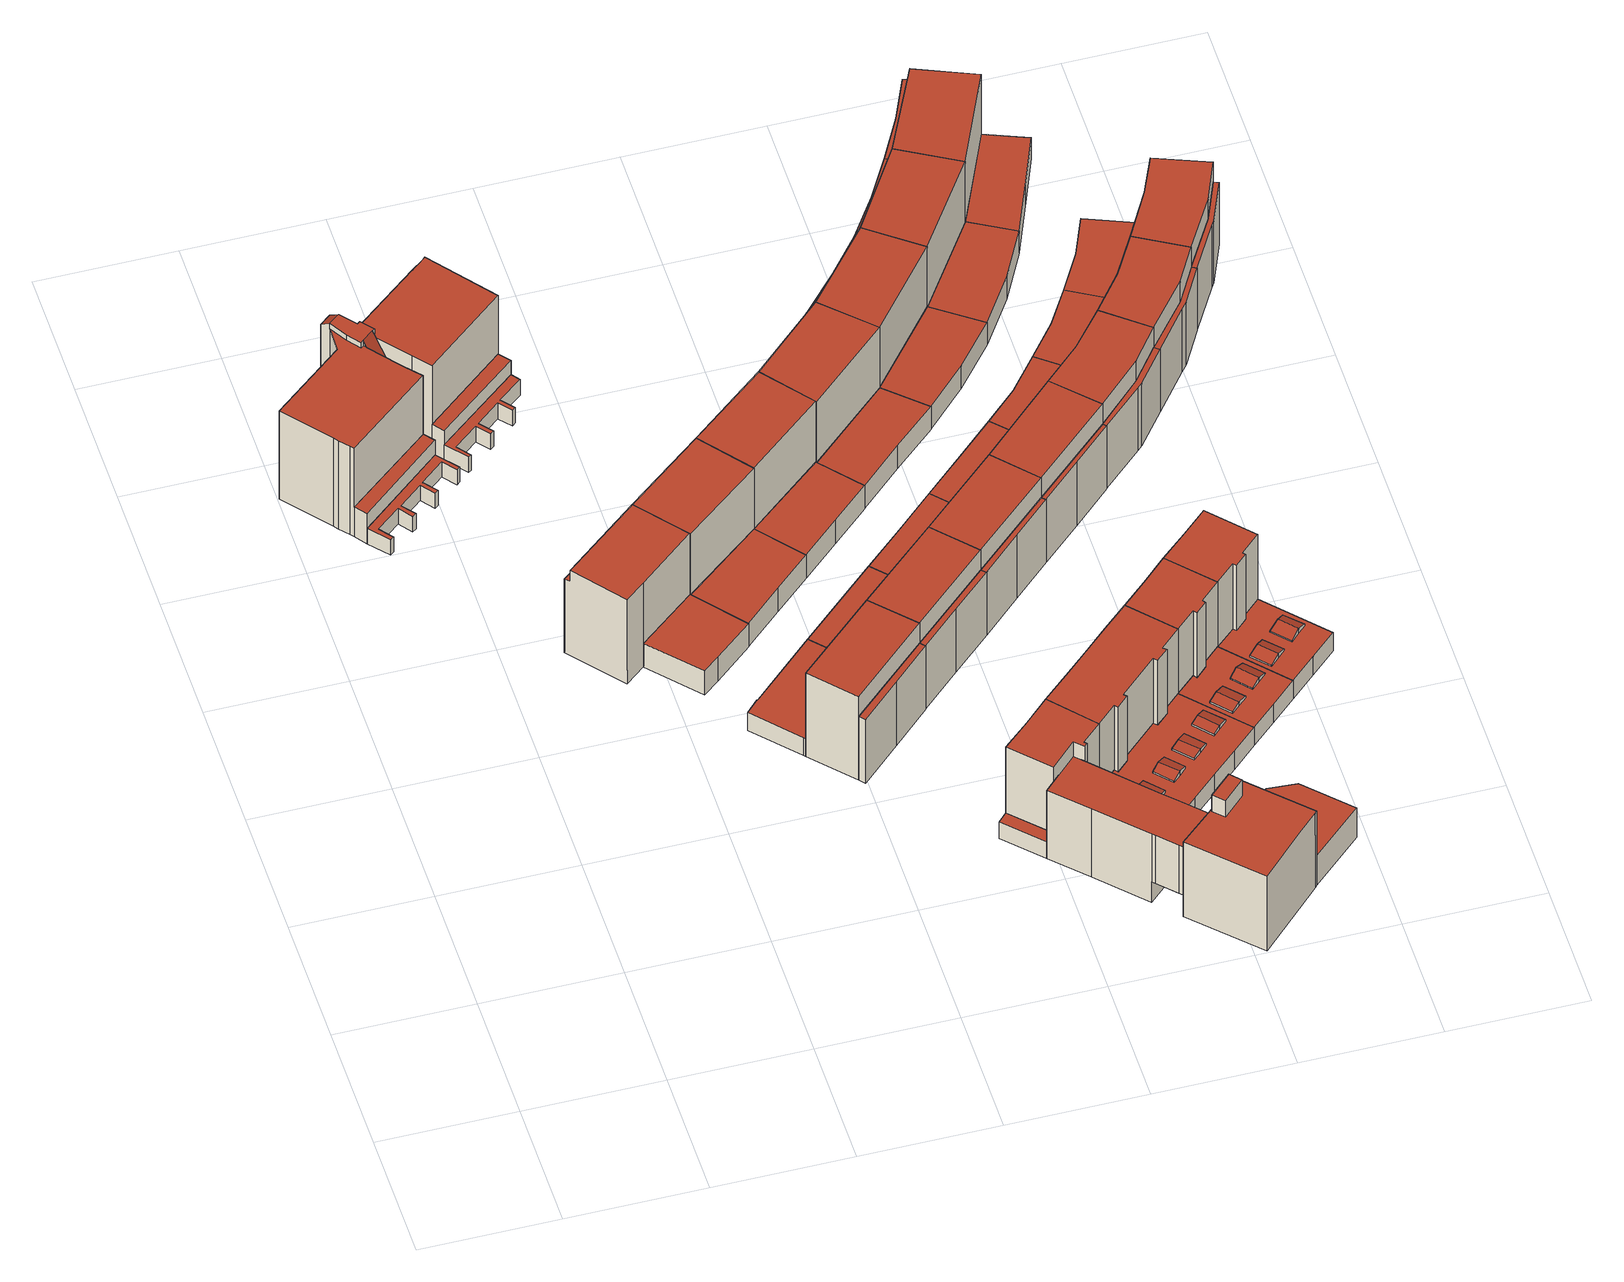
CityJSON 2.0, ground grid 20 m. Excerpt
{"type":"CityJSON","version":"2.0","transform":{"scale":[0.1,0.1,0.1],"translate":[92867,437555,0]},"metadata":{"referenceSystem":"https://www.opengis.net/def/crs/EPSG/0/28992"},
"CityObjects":{
"building1":{"type":"Building","attributes":{"measuredHeight":17.87,"yearOfConstruction":1978,"LAAGSTE_BOUWLAAG":"0","AANTAL_BOUWLAGEN":"6","AANTAL_ADRESSEN":"21","WIJK":"Rotterdam Centrum","PANDSOORT":"Tussenpand","BUURT":"Stadsdriehoek","HOOGSTE_BOUWLAAG":"5"},"address":[{"CountryName":"Nederland","LocalityName":"Rotterdam","ThoroughfareNumber":"104-144","ThoroughfareName":"Sint-Jacobsplaats","PostalCode":"3011DD"}],"children":["building1-1","building1-2","building1-3","building1-4","building1-5","building1-6"]},
"building1-1":{"type":"BuildingPart","parents":["building1"],"geometry":[{"type":"Solid","lod":"2","boundaries":[[[[0,1,2,3]],[[4,0,3,5]],[[6,7,8,9]],[[5,8,7,4]],[[10,11,12,13]],[[14,6,9,15]],[[16,14,15,17]],[[17,18,19,16]],[[20,19,18,21]],[[11,20,21,12]],[[13,22,23,10]],[[24,23,22,25]],[[26,24,25,27]],[[28,26,27,29]],[[29,30,31,28]],[[31,1,0,4,7,6,14,16,19,20,11,10,23,24,26,28]],[[12,21,18,17,15,9,8,5,3,2,30,29,27,25,22,13]],[[30,2,1,31]]]],"semantics":{"surfaces":[{"type":"WallSurface"},{"type":"RoofSurface"},{"type":"GroundSurface"},{"type":"ClosureSurface"}],"values":[[0,0,0,0,0,0,0,0,0,0,0,0,0,0,0,1,2,3]]}}]},
"building1-2":{"type":"BuildingPart","parents":["building1"],"geometry":[{"type":"Solid","lod":"2","boundaries":[[[[32,33,34,35]],[[33,36,37,34]],[[36,38,39,37]],[[40,32,35,41]],[[42,40,41,43]],[[39,44,45,43,41,35,34,37]],[[40,42,46,47,38,36,33,32]],[[45,44,47,46]],[[44,39,38,47]],[[43,45,46,42]]]],"semantics":{"surfaces":[{"type":"WallSurface"},{"type":"RoofSurface"},{"type":"GroundSurface"},{"type":"ClosureSurface"}],"values":[[0,0,0,0,0,1,2,3,3,3]]}}]},
"building1-3":{"type":"BuildingPart","parents":["building1"],"geometry":[{"type":"Solid","lod":"2","boundaries":[[[[48,49,50,51]],[[52,53,54,55]],[[56,57,58,59]],[[60,56,59,61]],[[53,62,63,54]],[[64,60,61,65]],[[65,66,67,64]],[[68,67,66,69]],[[70,71,72,73]],[[73,74,75,70]],[[51,72,71,48]],[[49,68,69,50]],[[55,58,57,52]],[[60,64,67,68,49,48,71,70,75,62,53,52,57,56]],[[50,69,66,65,61,59,58,55,54,63,74,73,72,51]],[[74,63,62,75]]]],"semantics":{"surfaces":[{"type":"WallSurface"},{"type":"RoofSurface"},{"type":"GroundSurface"},{"type":"ClosureSurface"}],"values":[[0,0,0,0,0,0,0,0,0,0,0,0,0,1,2,3]]}}]},
"building1-4":{"type":"BuildingPart","parents":["building1"],"geometry":[{"type":"Solid","lod":"2","boundaries":[[[[75,62,63,74]],[[76,75,74,77,78]],[[63,62,79,80,81]],[[76,79,62,75]],[[79,76,78,80]],[[81,77,74,63]],[[77,81,80,78]]]],"semantics":{"surfaces":[{"type":"ClosureSurface"},{"type":"WallSurface"},{"type":"RoofSurface"},{"type":"GroundSurface"}],"values":[[0,1,1,1,2,3,0]]}}]},
"building1-5":{"type":"BuildingPart","parents":["building1"],"geometry":[{"type":"Solid","lod":"2","boundaries":[[[[82,83,84,85]],[[86,39,38,87,88]],[[89,84,83,88,87,90]],[[91,92,93,94,95]],[[80,96,97,98,99,81]],[[97,100,98]],[[92,101,102,93]],[[103,102,101,104]],[[100,105,106]],[[107,108,109,110,111,112]],[[113,114,115]],[[107,114,113,108]],[[109,116,117,110]],[[118,119,120,121]],[[122,117,116,123,124]],[[125,95,94,126]],[[127,125,126,128]],[[123,127,128,124]],[[115,129,130]],[[129,131,132,130]],[[119,133,134,120]],[[121,106,105,118]],[[131,135,136,132]],[[137,138,139,42,43]],[[140,141,142,139,138]],[[43,45,143,137]],[[89,92,91,84]],[[144,143,45,44,145]],[[133,143,144,134]],[[44,39,86,145]],[[135,82,85,136]],[[146,96,80,78]],[[146,78,77,142,141]],[[90,103,104,89]],[[98,107,112,99]],[[121,120,134,144,145,83,82,135,131,106]],[[113,115,130,132,136,85,84,91,95,125,127,123,116,109,108]],[[86,88,83,145]],[[115,114,107,98,100,106,131,129]],[[97,96,146,141,140,138,137,143,133,119,118,105,100]],[[89,104,101,92]],[[42,139,142,77,81,99,112,111,122,124,128,126,94,93,102,103,90,87,38,47,46]],[[47,38,39,44]],[[110,117,122,111]],[[42,46,45,43]],[[78,80,81,77]],[[46,47,44,45]]]],"semantics":{"surfaces":[{"type":"WallSurface"},{"type":"RoofSurface"},{"type":"GroundSurface"},{"type":"ClosureSurface"}],"values":[[0,0,0,0,0,0,0,0,0,0,0,0,0,0,0,0,0,0,0,0,0,0,0,0,0,0,0,0,0,0,0,0,0,0,0,1,1,1,1,1,1,2,3,3,3,3,3]]}}]},
"building1-6":{"type":"BuildingPart","parents":["building1"],"geometry":[{"type":"Solid","lod":"2","boundaries":[[[[2,1,147,117,122]],[[148,147,1,31]],[[148,31,30,111,110]],[[148,110,117,147]],[[30,2,122,111]],[[111,122,117,110]],[[31,1,2,30]]]],"semantics":{"surfaces":[{"type":"WallSurface"},{"type":"RoofSurface"},{"type":"GroundSurface"},{"type":"ClosureSurface"}],"values":[[0,0,0,1,2,3,3]]}}]},
"building2":{"type":"Building","attributes":{"measuredHeight":16.21,"yearOfConstruction":1952,"LAAGSTE_BOUWLAAG":"0","AANTAL_BOUWLAGEN":"6","AANTAL_ADRESSEN":"8","WIJK":"Rotterdam Centrum","PANDSOORT":"Kop van een rij","BUURT":"Stadsdriehoek","HOOGSTE_BOUWLAAG":"5"},"address":[{"CountryName":"Nederland","LocalityName":"Rotterdam","ThoroughfareNumber":"51-53","ThoroughfareName":"Lombardkade","PostalCode":"3011ZD"}],"children":["building2-1","building2-2"]},
"building2-1":{"type":"BuildingPart","parents":["building2"],"geometry":[{"type":"Solid","lod":"2","boundaries":[[[[149,150,151,152]],[[150,153,154,151]],[[153,155,156,154]],[[157,158,156,155,159,160]],[[161,158,157,162]],[[163,164,165,160,159]],[[166,165,164,167]],[[161,162,166,167,168,149,152]],[[157,160,165,166,162]],[[152,151,154,156,158,161]],[[149,168,163,159,155,153,150]],[[167,164,163,168]]]],"semantics":{"surfaces":[{"type":"WallSurface"},{"type":"RoofSurface"},{"type":"GroundSurface"},{"type":"ClosureSurface"}],"values":[[0,0,0,0,0,0,0,0,1,1,2,3]]}}]},
"building2-2":{"type":"BuildingPart","parents":["building2"],"geometry":[{"type":"Solid","lod":"2","boundaries":[[[[168,163,164,167]],[[169,164,163,170]],[[171,168,167,172]],[[173,169,170,174]],[[172,173,174,171]],[[164,169,173,172,167]],[[168,171,174,170,163]]]],"semantics":{"surfaces":[{"type":"ClosureSurface"},{"type":"WallSurface"},{"type":"RoofSurface"},{"type":"GroundSurface"}],"values":[[0,1,1,1,1,2,3]]}}]},
"building3":{"type":"Building","attributes":{"measuredHeight":15.94,"yearOfConstruction":1952,"LAAGSTE_BOUWLAAG":"-1","AANTAL_BOUWLAGEN":"6","AANTAL_ADRESSEN":"8","WIJK":"Rotterdam Centrum","PANDSOORT":"Kop van een rij","BUURT":"Stadsdriehoek","HOOGSTE_BOUWLAAG":"4"},"address":[{"CountryName":"Nederland","LocalityName":"Rotterdam","ThoroughfareNumber":"37-39","ThoroughfareName":"Meent","PostalCode":"3011JC"}],"children":["building3-1","building3-2","building3-3"]},
"building3-1":{"type":"BuildingPart","parents":["building3"],"geometry":[{"type":"Solid","lod":"2","boundaries":[[[[175,176,177,178]],[[177,176,179,180,181,182]],[[183,181,180,184]],[[185,179,176,175]],[[185,175,178,186,183,184]],[[184,180,179,185]],[[178,177,182,186]],[[186,182,181,183]]]],"semantics":{"surfaces":[{"type":"ClosureSurface"},{"type":"WallSurface"},{"type":"RoofSurface"},{"type":"GroundSurface"}],"values":[[0,1,1,1,1,2,3,0]]}}]},
"building3-2":{"type":"BuildingPart","parents":["building3"],"geometry":[{"type":"Solid","lod":"2","boundaries":[[[[181,187,188,182]],[[187,189,190,188]],[[191,192,193,194]],[[192,195,196,193]],[[195,197,198,196]],[[197,190,189,198]],[[186,191,194,183]],[[183,194,193,196,198,189,187,181]],[[191,186,182,188,190,197,195,192]],[[183,181,182,186]]]],"semantics":{"surfaces":[{"type":"WallSurface"},{"type":"RoofSurface"},{"type":"GroundSurface"},{"type":"ClosureSurface"}],"values":[[0,0,0,0,0,0,0,1,2,3]]}}]},
"building3-3":{"type":"BuildingPart","parents":["building3"],"geometry":[{"type":"Solid","lod":"2","boundaries":[[[[178,177,176,175]],[[199,178,175,200]],[[201,176,177,202]],[[203,201,202,204]],[[200,203,204,199]],[[176,201,203,200,175]],[[204,202,177,178,199]]]],"semantics":{"surfaces":[{"type":"ClosureSurface"},{"type":"WallSurface"},{"type":"RoofSurface"},{"type":"GroundSurface"}],"values":[[0,1,1,1,1,2,3]]}}]},
"building4":{"type":"Building","attributes":{"measuredHeight":16.1,"yearOfConstruction":1954,"LAAGSTE_BOUWLAAG":"0","AANTAL_BOUWLAGEN":"6","AANTAL_ADRESSEN":"7","WIJK":"Rotterdam Centrum","PANDSOORT":"Tussenpand","BUURT":"Stadsdriehoek","HOOGSTE_BOUWLAAG":"5"},"address":[{"CountryName":"Nederland","LocalityName":"Rotterdam","ThoroughfareNumber":"50-51","ThoroughfareName":"Lombardkade","PostalCode":"3011ZD"}],"children":["building4-1","building4-2"]},
"building4-1":{"type":"BuildingPart","parents":["building4"],"geometry":[{"type":"Solid","lod":"2","boundaries":[[[[205,206,207,208]],[[209,205,208,210]],[[211,207,206,212]],[[213,211,212,214]],[[210,213,214,209]],[[207,211,213,210,208]],[[205,209,214,212,206]]]],"semantics":{"surfaces":[{"type":"ClosureSurface"},{"type":"WallSurface"},{"type":"RoofSurface"},{"type":"GroundSurface"}],"values":[[0,1,1,1,1,2,3]]}}]},
"building4-2":{"type":"BuildingPart","parents":["building4"],"geometry":[{"type":"Solid","lod":"2","boundaries":[[[[215,216,207,208]],[[217,218,219,220]],[[218,221,152,219]],[[221,206,207,216,162,161,152]],[[222,161,162,223]],[[223,215,208,205,217,220,222]],[[222,220,219,152,161]],[[223,162,216,215]],[[217,205,206,221,218]],[[208,207,206,205]]]],"semantics":{"surfaces":[{"type":"WallSurface"},{"type":"RoofSurface"},{"type":"GroundSurface"},{"type":"ClosureSurface"}],"values":[[0,0,0,0,0,0,1,1,2,3]]}}]},
"building5":{"type":"Building","attributes":{"measuredHeight":16.11,"yearOfConstruction":1952,"LAAGSTE_BOUWLAAG":"0","AANTAL_BOUWLAGEN":"6","AANTAL_ADRESSEN":"7","WIJK":"Rotterdam Centrum","PANDSOORT":"Tussenpand","BUURT":"Stadsdriehoek","HOOGSTE_BOUWLAAG":"5"},"address":[{"CountryName":"Nederland","LocalityName":"Rotterdam","ThoroughfareNumber":"48-49","ThoroughfareName":"Lombardkade","PostalCode":"3011ZC"}],"children":["building5-1","building5-2"]},
"building5-1":{"type":"BuildingPart","parents":["building5"],"geometry":[{"type":"Solid","lod":"2","boundaries":[[[[224,205,208,225]],[[210,208,205,209]],[[226,210,209,227]],[[228,226,227,229]],[[229,224,225,228]],[[210,226,228,225,208]],[[224,229,227,209,205]]]],"semantics":{"surfaces":[{"type":"ClosureSurface"},{"type":"WallSurface"},{"type":"RoofSurface"},{"type":"GroundSurface"}],"values":[[0,1,1,1,1,2,3]]}}]},
"building5-2":{"type":"BuildingPart","parents":["building5"],"geometry":[{"type":"Solid","lod":"2","boundaries":[[[[230,222,223,231]],[[232,233,208,225]],[[217,205,208,233,223,222,220]],[[234,235,236,237]],[[235,217,220,236]],[[231,232,225,224,234,237,230]],[[230,237,236,220,222]],[[231,223,233,232]],[[234,224,205,217,235]],[[225,208,205,224]]]],"semantics":{"surfaces":[{"type":"WallSurface"},{"type":"RoofSurface"},{"type":"GroundSurface"},{"type":"ClosureSurface"}],"values":[[0,0,0,0,0,0,1,1,2,3]]}}]},
"building6":{"type":"Building","attributes":{"measuredHeight":15.91,"yearOfConstruction":1952,"LAAGSTE_BOUWLAAG":"-1","AANTAL_BOUWLAGEN":"6","AANTAL_ADRESSEN":"8","WIJK":"Rotterdam Centrum","PANDSOORT":"Tussenpand","BUURT":"Stadsdriehoek","HOOGSTE_BOUWLAAG":"4"},"address":[{"CountryName":"Nederland","LocalityName":"Rotterdam","ThoroughfareNumber":"33-35","ThoroughfareName":"Meent","PostalCode":"3011JC"}],"children":["building6-1","building6-2","building6-3"]},
"building6-1":{"type":"BuildingPart","parents":["building6"],"geometry":[{"type":"Solid","lod":"2","boundaries":[[[[238,239,175,240]],[[241,200,242,243]],[[244,241,243,245]],[[245,238,240,244]],[[200,175,239,242]],[[241,244,240,175,200]],[[243,242,239,238,245]]]],"semantics":{"surfaces":[{"type":"ClosureSurface"},{"type":"WallSurface"},{"type":"RoofSurface"},{"type":"GroundSurface"}],"values":[[0,1,1,1,1,2,3]]}}]},
"building6-2":{"type":"BuildingPart","parents":["building6"],"geometry":[{"type":"Solid","lod":"2","boundaries":[[[[246,183,247,248]],[[248,249,250,246]],[[249,251,252,250]],[[251,253,194,252]],[[183,194,253,247]],[[252,194,183,246,250]],[[249,248,247,253,251]]]],"semantics":{"surfaces":[{"type":"ClosureSurface"},{"type":"WallSurface"},{"type":"RoofSurface"},{"type":"GroundSurface"}],"values":[[0,1,1,1,1,2,3]]}}]},
"building6-3":{"type":"BuildingPart","parents":["building6"],"geometry":[{"type":"Solid","lod":"2","boundaries":[[[[248,247,183,246]],[[254,240,238,248,246,255]],[[183,247,239,175,185,184]],[[246,183,184,255]],[[254,185,175,240]],[[255,184,185,254]],[[238,239,247,248]],[[240,175,239,238]]]],"semantics":{"surfaces":[{"type":"ClosureSurface"},{"type":"WallSurface"},{"type":"RoofSurface"},{"type":"GroundSurface"}],"values":[[0,1,1,1,1,2,3,0]]}}]},
"building7":{"type":"Building","attributes":{"measuredHeight":15.76,"yearOfConstruction":1955,"LAAGSTE_BOUWLAAG":"-1","AANTAL_BOUWLAGEN":"6","AANTAL_ADRESSEN":"6","WIJK":"Rotterdam Centrum","PANDSOORT":"Ingesloten hoekpand","BUURT":"Stadsdriehoek","HOOGSTE_BOUWLAAG":"4"},"address":[{"CountryName":"Nederland","LocalityName":"Rotterdam","ThoroughfareNumber":"42-44","ThoroughfareName":"Meent","PostalCode":"3011JL"}],"children":["building7-1","building7-2","building7-3"]},
"building7-1":{"type":"BuildingPart","parents":["building7"],"geometry":[{"type":"Solid","lod":"2","boundaries":[[[[256,257,258,259]],[[260,261,262,263]],[[264,265,266,267]],[[263,256,259,260]],[[265,268,269,266]],[[268,270,271,269]],[[267,272,273,264]],[[272,274,275,273]],[[274,271,270,275]],[[263,262,276,277,257,256],[265,264,273,275,270,268]],[[267,266,269,272]],[[272,269,271,274]],[[278,279,261,260,259,258]],[[278,258,257,277]],[[261,279,276,262]],[[277,276,279,278]]]],"semantics":{"surfaces":[{"type":"WallSurface"},{"type":"RoofSurface"},{"type":"GroundSurface"},{"type":"ClosureSurface"}],"values":[[0,0,0,0,0,0,0,0,0,1,1,1,2,3,3,3]]}}]},
"building7-2":{"type":"BuildingPart","parents":["building7"],"geometry":[{"type":"Solid","lod":"2","boundaries":[[[[280,281,282,283]],[[284,285,286,287]],[[281,286,285,282]],[[283,284,287,280]],[[283,282,285,284]],[[287,286,281,280]]]],"semantics":{"surfaces":[{"type":"ClosureSurface"},{"type":"WallSurface"},{"type":"RoofSurface"},{"type":"GroundSurface"}],"values":[[0,1,1,1,2,3]]}}]},
"building7-3":{"type":"BuildingPart","parents":["building7"],"geometry":[{"type":"Solid","lod":"2","boundaries":[[[[288,289,290,281,282]],[[291,290,289,292]],[[258,257,293,294,295]],[[277,276,296,297]],[[295,294,298,283,280]],[[298,288,282,283]],[[299,296,276,262]],[[297,293,257,277]],[[299,262,261,291,292]],[[297,296,299,292,289,288,298,294,293]],[[261,279,278,258,295,280,281,290,291]],[[277,257,258,278]],[[283,282,281,280]],[[278,279,276,277]],[[262,276,279,261]]]],"semantics":{"surfaces":[{"type":"WallSurface"},{"type":"RoofSurface"},{"type":"GroundSurface"},{"type":"ClosureSurface"}],"values":[[0,0,0,0,0,0,0,0,0,1,2,3,3,3,3]]}}]},
"building8":{"type":"Building","attributes":{"measuredHeight":13.12,"yearOfConstruction":1955,"LAAGSTE_BOUWLAAG":"-1","AANTAL_BOUWLAGEN":"5","AANTAL_ADRESSEN":"6","WIJK":"Rotterdam Centrum","PANDSOORT":"Tussenpand","BUURT":"Stadsdriehoek","HOOGSTE_BOUWLAAG":"3"},"address":[{"CountryName":"Nederland","LocalityName":"Rotterdam","ThoroughfareNumber":"98-100","ThoroughfareName":"Binnenrotte","PostalCode":"3011HC"}],"geometry":[{"type":"Solid","lod":"2","boundaries":[[[[300,301,302,303,304,305]],[[306,303,307,259,308]],[[259,295,309,308]],[[304,303,306,310]],[[295,287,311,309]],[[303,302,312,307]],[[310,313,305,304]],[[312,302,314,315,316]],[[315,311,287,316]],[[313,317,300,305]],[[317,318,301,300]],[[318,314,302,301]],[[318,317,313,310,306,308,309,311,315,314]],[[295,259,307,312,316,287]]]],"semantics":{"surfaces":[{"type":"OuterCeilingSurface"},{"type":"WallSurface"},{"type":"RoofSurface"},{"type":"GroundSurface"}],"values":[[0,1,1,1,1,1,1,1,1,1,1,1,2,3]]}}]},
"building9":{"type":"Building","attributes":{"measuredHeight":16.11,"yearOfConstruction":1952,"LAAGSTE_BOUWLAAG":"0","AANTAL_BOUWLAGEN":"6","AANTAL_ADRESSEN":"8","WIJK":"Rotterdam Centrum","PANDSOORT":"Tussenpand","BUURT":"Stadsdriehoek","HOOGSTE_BOUWLAAG":"4"},"address":[{"CountryName":"Nederland","LocalityName":"Rotterdam","ThoroughfareNumber":"46-47","ThoroughfareName":"Lombardkade","PostalCode":"3011ZC"}],"children":["building9-1","building9-2"]},
"building9-1":{"type":"BuildingPart","parents":["building9"],"geometry":[{"type":"Solid","lod":"2","boundaries":[[[[319,320,321,322]],[[323,319,322,324]],[[325,321,320,326]],[[327,325,326,328]],[[324,327,328,323]],[[321,325,327,324,322]],[[319,323,328,326,320]]]],"semantics":{"surfaces":[{"type":"ClosureSurface"},{"type":"WallSurface"},{"type":"RoofSurface"},{"type":"GroundSurface"}],"values":[[0,1,1,1,1,2,3]]}}]},
"building9-2":{"type":"BuildingPart","parents":["building9"],"geometry":[{"type":"Solid","lod":"2","boundaries":[[[[329,330,321,322]],[[331,332,333,334]],[[332,335,237,333]],[[336,230,231,337]],[[335,320,321,330,231,230,237]],[[337,329,322,319,338,339,336]],[[338,331,334,339]],[[339,334,333,237,230,336]],[[337,231,330,329]],[[338,319,320,335,332,331]],[[322,321,320,319]]]],"semantics":{"surfaces":[{"type":"WallSurface"},{"type":"RoofSurface"},{"type":"GroundSurface"},{"type":"ClosureSurface"}],"values":[[0,0,0,0,0,0,0,1,1,2,3]]}}]},
"building10":{"type":"Building","attributes":{"measuredHeight":15.88,"yearOfConstruction":1952,"LAAGSTE_BOUWLAAG":"-1","AANTAL_BOUWLAGEN":"6","AANTAL_ADRESSEN":"8","WIJK":"Rotterdam Centrum","PANDSOORT":"Tussenpand","BUURT":"Stadsdriehoek","HOOGSTE_BOUWLAAG":"4"},"address":[{"CountryName":"Nederland","LocalityName":"Rotterdam","ThoroughfareNumber":"29-31","ThoroughfareName":"Meent","PostalCode":"3011JC"}],"children":["building10-1","building10-2","building10-3"]},
"building10-1":{"type":"BuildingPart","parents":["building10"],"geometry":[{"type":"Solid","lod":"2","boundaries":[[[[340,238,240,341]],[[342,340,341,343]],[[244,240,238,245]],[[344,244,245,345]],[[343,344,345,342]],[[344,343,341,240,244]],[[340,342,345,245,238]]]],"semantics":{"surfaces":[{"type":"ClosureSurface"},{"type":"WallSurface"},{"type":"RoofSurface"},{"type":"GroundSurface"}],"values":[[0,1,1,1,1,2,3]]}}]},
"building10-2":{"type":"BuildingPart","parents":["building10"],"geometry":[{"type":"Solid","lod":"2","boundaries":[[[[346,246,248,347]],[[246,250,249,248]],[[347,348,349,346]],[[348,350,351,349]],[[350,249,250,351]],[[351,250,246,346,349]],[[348,347,248,249,350]]]],"semantics":{"surfaces":[{"type":"ClosureSurface"},{"type":"WallSurface"},{"type":"RoofSurface"},{"type":"GroundSurface"}],"values":[[0,1,1,1,1,2,3]]}}]},
"building10-3":{"type":"BuildingPart","parents":["building10"],"geometry":[{"type":"Solid","lod":"2","boundaries":[[[[347,248,246,346]],[[352,341,340,347,346,353]],[[240,254,255,246,248,238]],[[346,246,255,353]],[[352,254,240,341]],[[353,255,254,352]],[[340,238,248,347]],[[341,240,238,340]]]],"semantics":{"surfaces":[{"type":"ClosureSurface"},{"type":"WallSurface"},{"type":"RoofSurface"},{"type":"GroundSurface"}],"values":[[0,1,1,1,1,2,3,0]]}}]},
"building11":{"type":"Building","attributes":{"measuredHeight":15.85,"yearOfConstruction":1955,"LAAGSTE_BOUWLAAG":"-1","AANTAL_BOUWLAGEN":"6","AANTAL_ADRESSEN":"12","WIJK":"Rotterdam Centrum","PANDSOORT":"Tussenpand","BUURT":"Stadsdriehoek","HOOGSTE_BOUWLAAG":"4"},"address":[{"CountryName":"Nederland","LocalityName":"Rotterdam","ThoroughfareNumber":"17-19","ThoroughfareName":"Botersloothof","PostalCode":"3011HK"}],"children":["building11-1","building11-2"]},
"building11-1":{"type":"BuildingPart","parents":["building11"],"geometry":[{"type":"Solid","lod":"2","boundaries":[[[[354,355,356,357]],[[358,359,360,361]],[[361,362,363,358]],[[362,364,365,363]],[[366,367,368,369]],[[263,262,370,371]],[[372,263,371,373]],[[374,372,373,375]],[[376,374,375,377]],[[369,376,377,366]],[[378,379,380,381]],[[379,354,357,380]],[[381,382,383,378]],[[364,384,385,365]],[[359,386,387,360]],[[386,385,384,387]],[[382,388,389,383]],[[388,356,355,389]],[[390,391,392,393]],[[391,394,395,392]],[[396,397,398,399]],[[400,395,394,401]],[[402,403,404,405]],[[403,400,401,404]],[[406,407,408,409]],[[397,410,411,398]],[[410,408,407,411]],[[405,390,393,402]],[[399,412,413,396]],[[412,406,409,413]],[[369,368,414,415,416,417,418,419,420,421,262,263,372,374,376],[410,397,396,413,409,408],[385,386,359,358,363,365],[394,391,390,405,404,401],[382,381,380,357,356,388]],[[399,398,411,412]],[[412,411,407,406]],[[378,383,389,379]],[[402,393,392,403]],[[403,392,395,400]],[[362,387,384,364]],[[361,360,387,362]],[[379,389,355,354]],[[366,377,375,373,371,370,422,423,424,425,426,427,428,429,367]],[[415,414,429,428]],[[427,426,417,416]],[[367,429,414,368]],[[419,418,425,424]],[[422,370,262,421]],[[423,422,421,420]],[[428,427,416,415]],[[426,425,418,417]],[[424,423,420,419]]]],"semantics":{"surfaces":[{"type":"WallSurface"},{"type":"RoofSurface"},{"type":"GroundSurface"},{"type":"ClosureSurface"}],"values":[[0,0,0,0,0,0,0,0,0,0,0,0,0,0,0,0,0,0,0,0,0,0,0,0,0,0,0,0,0,0,1,1,1,1,1,1,1,1,1,2,3,3,3,3,3,3,3,3,3]]}}]},
"building11-2":{"type":"BuildingPart","parents":["building11"],"geometry":[{"type":"Solid","lod":"2","boundaries":[[[[430,431,420,419]],[[432,299,262,421]],[[433,434,435,436]],[[434,437,438,435]],[[437,439,440,438]],[[439,441,292,440]],[[442,443,418,417]],[[444,442,417,416]],[[431,432,421,420]],[[370,262,299,292,441]],[[445,446,414,368]],[[419,418,443,430]],[[445,368,367,433,436]],[[447,444,416,415]],[[415,414,446,447]],[[432,431,430,443,442,444,447,446,445,436,435,438,440,292,299]],[[428,427,426,425,424,423,422,370,441,439,437,434,433,367,429]],[[419,420,423,424]],[[417,418,425,426]],[[421,262,370,422]],[[416,417,426,427]],[[415,416,427,428]],[[368,414,429,367]],[[424,425,418,419]],[[428,429,414,415]],[[420,421,422,423]]]],"semantics":{"surfaces":[{"type":"WallSurface"},{"type":"RoofSurface"},{"type":"GroundSurface"},{"type":"ClosureSurface"}],"values":[[0,0,0,0,0,0,0,0,0,0,0,0,0,0,0,1,2,3,3,3,3,3,3,3,3,3]]}}]},
"building12":{"type":"Building","attributes":{"measuredHeight":17.44,"yearOfConstruction":1955,"LAAGSTE_BOUWLAAG":"-1","AANTAL_BOUWLAGEN":"5","AANTAL_ADRESSEN":"22","WIJK":"Rotterdam Centrum","PANDSOORT":"Tussenpand","BUURT":"Stadsdriehoek","HOOGSTE_BOUWLAAG":"3"},"address":[{"CountryName":"Nederland","LocalityName":"Rotterdam","ThoroughfareNumber":"102-102","ThoroughfareName":"Binnenrotte","PostalCode":"3011HC"}],"children":["building12-1","building12-2"]},
"building12-1":{"type":"BuildingPart","parents":["building12"],"geometry":[{"type":"Solid","lod":"2","boundaries":[[[[448,449,450,451]],[[452,453,454,455,456]],[[455,457,458,456]],[[451,459,460,448]],[[449,461,462,450]],[[459,462,461,460]],[[463,464,465,466,467,468,469]],[[467,458,457,468]],[[470,453,452,471]],[[463,469,472,470,471]],[[450,462,459,451]],[[452,456,458,467,466,465,464,463,471],[449,448,460,461]],[[469,468,457,455,454,472]],[[472,454,453,470]]]],"semantics":{"surfaces":[{"type":"WallSurface"},{"type":"RoofSurface"},{"type":"GroundSurface"},{"type":"ClosureSurface"}],"values":[[0,0,0,0,0,0,0,0,0,0,1,1,2,3]]}}]},
"building12-2":{"type":"BuildingPart","parents":["building12"],"geometry":[{"type":"Solid","lod":"2","boundaries":[[[[470,453,454,472]],[[473,470,472,474]],[[475,476,477,478]],[[474,475,478,473]],[[476,454,453,477]],[[478,477,453,470,473]],[[472,454,476,475,474]]]],"semantics":{"surfaces":[{"type":"ClosureSurface"},{"type":"WallSurface"},{"type":"RoofSurface"},{"type":"GroundSurface"}],"values":[[0,1,1,1,1,2,3]]}}]},
"building13":{"type":"Building","attributes":{"measuredHeight":16.01,"yearOfConstruction":1952,"LAAGSTE_BOUWLAAG":"0","AANTAL_BOUWLAGEN":"5","AANTAL_ADRESSEN":"8","WIJK":"Rotterdam Centrum","PANDSOORT":"Tussenpand","BUURT":"Stadsdriehoek","HOOGSTE_BOUWLAAG":"4"},"address":[{"CountryName":"Nederland","LocalityName":"Rotterdam","ThoroughfareNumber":"44-45","ThoroughfareName":"Lombardkade","PostalCode":"3011ZB"}],"children":["building13-1","building13-2"]},
"building13-1":{"type":"BuildingPart","parents":["building13"],"geometry":[{"type":"Solid","lod":"2","boundaries":[[[[479,480,481,482]],[[483,484,485,486]],[[484,324,487,485]],[[486,479,482,483]],[[324,481,480,487]],[[484,483,482,481,324]],[[485,487,480,479,486]]]],"semantics":{"surfaces":[{"type":"ClosureSurface"},{"type":"WallSurface"},{"type":"RoofSurface"},{"type":"GroundSurface"}],"values":[[0,1,1,1,1,2,3]]}}]},
"building13-2":{"type":"BuildingPart","parents":["building13"],"geometry":[{"type":"Solid","lod":"2","boundaries":[[[[488,329,481,482]],[[489,488,482,479,490,491,492]],[[492,336,337,489]],[[490,493,494,491]],[[493,495,339,494]],[[481,329,337,336,339,495,480]],[[489,337,329,488]],[[492,491,494,339,336]],[[490,479,480,495,493]],[[482,481,480,479]]]],"semantics":{"surfaces":[{"type":"WallSurface"},{"type":"RoofSurface"},{"type":"GroundSurface"},{"type":"ClosureSurface"}],"values":[[0,0,0,0,0,0,1,1,2,3]]}}]},
"building14":{"type":"Building","attributes":{"measuredHeight":15.85,"yearOfConstruction":1952,"LAAGSTE_BOUWLAAG":"-1","AANTAL_BOUWLAGEN":"6","AANTAL_ADRESSEN":"8","WIJK":"Rotterdam Centrum","PANDSOORT":"Tussenpand","BUURT":"Stadsdriehoek","HOOGSTE_BOUWLAAG":"4"},"address":[{"CountryName":"Nederland","LocalityName":"Rotterdam","ThoroughfareNumber":"25-27","ThoroughfareName":"Meent","PostalCode":"3011JB"}],"children":["building14-1","building14-2","building14-3"]},
"building14-1":{"type":"BuildingPart","parents":["building14"],"geometry":[{"type":"Solid","lod":"2","boundaries":[[[[496,346,347,497]],[[497,498,499,496]],[[498,500,501,499]],[[500,348,349,501]],[[346,349,348,347]],[[346,496,499,501,349]],[[498,497,347,348,500]]]],"semantics":{"surfaces":[{"type":"ClosureSurface"},{"type":"WallSurface"},{"type":"RoofSurface"},{"type":"GroundSurface"}],"values":[[0,1,1,1,1,2,3]]}}]},
"building14-2":{"type":"BuildingPart","parents":["building14"],"geometry":[{"type":"Solid","lod":"2","boundaries":[[[[502,341,340,503]],[[496,346,353,504]],[[505,502,503,497,496,504]],[[346,347,340,341,352,353]],[[505,352,341,502]],[[504,353,352,505]],[[503,340,347,497]],[[497,347,346,496]]]],"semantics":{"surfaces":[{"type":"ClosureSurface"},{"type":"WallSurface"},{"type":"RoofSurface"},{"type":"GroundSurface"}],"values":[[0,1,1,1,1,2,3,0]]}}]},
"building14-3":{"type":"BuildingPart","parents":["building14"],"geometry":[{"type":"Solid","lod":"2","boundaries":[[[[503,340,341,502]],[[506,343,342,507]],[[508,506,507,509]],[[509,503,502,508]],[[343,341,340,342]],[[506,508,502,341,343]],[[503,509,507,342,340]]]],"semantics":{"surfaces":[{"type":"ClosureSurface"},{"type":"WallSurface"},{"type":"RoofSurface"},{"type":"GroundSurface"}],"values":[[0,1,1,1,1,2,3]]}}]},
"building15":{"type":"Building","attributes":{"measuredHeight":15.84,"yearOfConstruction":1955,"LAAGSTE_BOUWLAAG":"-1","AANTAL_BOUWLAGEN":"6","AANTAL_ADRESSEN":"5","WIJK":"Rotterdam Centrum","PANDSOORT":"Tussenpand","BUURT":"Stadsdriehoek","HOOGSTE_BOUWLAAG":"4"},"address":[{"CountryName":"Nederland","LocalityName":"Rotterdam","ThoroughfareNumber":"26-30","ThoroughfareName":"Meent","PostalCode":"3011JK"}],"children":["building15-1","building15-2"]},
"building15-1":{"type":"BuildingPart","parents":["building15"],"geometry":[{"type":"Solid","lod":"2","boundaries":[[[[369,368,367,366]],[[510,369,366,511]],[[512,510,511,513]],[[514,515,516,517]],[[518,519,520,521]],[[522,523,524,525]],[[525,526,527,522]],[[526,514,517,527]],[[528,529,530,531]],[[531,532,533,528]],[[532,518,521,533]],[[513,534,535,512]],[[523,536,537,524]],[[536,516,515,537]],[[529,538,539,530]],[[538,520,519,539]],[[525,524,537,526]],[[531,530,539,532]],[[512,535,540,541,542,543,368,369,510],[529,528,533,521,520,538],[523,522,527,517,516,536]],[[526,537,515,514]],[[532,539,519,518]],[[544,534,513,511,366,367,545,546,547]],[[534,544,540,535]],[[545,367,368,543]],[[546,545,543,542]],[[541,540,544,547]],[[547,546,542,541]]]],"semantics":{"surfaces":[{"type":"WallSurface"},{"type":"RoofSurface"},{"type":"GroundSurface"},{"type":"ClosureSurface"}],"values":[[0,0,0,0,0,0,0,0,0,0,0,0,0,0,0,0,1,1,1,1,1,2,3,3,3,3,3]]}}]},
"building15-2":{"type":"BuildingPart","parents":["building15"],"geometry":[{"type":"Solid","lod":"2","boundaries":[[[[367,368,445,436,433]],[[548,445,368,543]],[[549,535,534,550,551]],[[552,433,436,553]],[[550,552,553,551]],[[549,554,540,535]],[[555,548,543,542]],[[556,555,542,541]],[[541,540,554,556]],[[556,554,549,551,553,436,445,548,555]],[[544,547,546,545,367,433,552,550,534]],[[543,368,367,545]],[[542,543,545,546]],[[541,542,546,547]],[[547,544,540,541]],[[535,540,544,534]]]],"semantics":{"surfaces":[{"type":"WallSurface"},{"type":"RoofSurface"},{"type":"GroundSurface"},{"type":"ClosureSurface"}],"values":[[0,0,0,0,0,0,0,0,0,1,2,3,3,3,3,3]]}}]},
"building16":{"type":"Building","attributes":{"measuredHeight":15.84,"yearOfConstruction":1955,"LAAGSTE_BOUWLAAG":"-1","AANTAL_BOUWLAGEN":"6","AANTAL_ADRESSEN":"4","WIJK":"Rotterdam Centrum","PANDSOORT":"Tussenpand","BUURT":"Stadsdriehoek","HOOGSTE_BOUWLAAG":"4"},"address":[{"CountryName":"Nederland","LocalityName":"Rotterdam","ThoroughfareNumber":"26-26","ThoroughfareName":"Meent","PostalCode":"3011JK"}],"children":["building16-1","building16-2"]},
"building16-1":{"type":"BuildingPart","parents":["building16"],"geometry":[{"type":"Solid","lod":"2","boundaries":[[[[557,558,559,560]],[[560,561,562,557]],[[563,550,551,564]],[[565,563,564,566]],[[558,567,568,559]],[[569,562,561,570]],[[567,549,535,568]],[[534,535,549,551,550]],[[569,570,571,565,566]],[[558,557,562,569,566,564,551,549,567]],[[563,565,571,572,573,574,575,534,550]],[[568,535,534,575]],[[560,559,574,573]],[[573,572,561,560]],[[559,568,575,574]],[[570,561,572,571]]]],"semantics":{"surfaces":[{"type":"WallSurface"},{"type":"RoofSurface"},{"type":"GroundSurface"},{"type":"ClosureSurface"}],"values":[[0,0,0,0,0,0,0,0,0,1,2,3,3,3,3,3]]}}]},
"building16-2":{"type":"BuildingPart","parents":["building16"],"geometry":[{"type":"Solid","lod":"2","boundaries":[[[[512,535,534,513]],[[576,577,578,579]],[[577,512,513,578]],[[579,571,570,576]],[[580,581,582,583]],[[584,585,586,587]],[[588,589,590,591]],[[592,593,594,595]],[[583,596,597,580]],[[596,584,587,597]],[[581,598,599,582]],[[598,586,585,599]],[[591,600,601,588]],[[600,592,595,601]],[[589,602,603,590]],[[602,594,593,603]],[[576,570,561,560,559,568,535,512,577],[602,589,588,601,595,594],[581,580,597,587,586,598]],[[583,582,599,596]],[[591,590,603,600]],[[596,599,585,584]],[[600,603,593,592]],[[572,571,579,578,513,534,575,574,573]],[[573,574,559,560]],[[574,575,568,559]],[[575,534,535,568]],[[571,572,561,570]],[[560,561,572,573]]]],"semantics":{"surfaces":[{"type":"WallSurface"},{"type":"RoofSurface"},{"type":"GroundSurface"},{"type":"ClosureSurface"}],"values":[[0,0,0,0,0,0,0,0,0,0,0,0,0,0,0,0,1,1,1,1,1,2,3,3,3,3,3]]}}]},
"building17":{"type":"Building","attributes":{"measuredHeight":15.96,"yearOfConstruction":1952,"LAAGSTE_BOUWLAAG":"0","AANTAL_BOUWLAGEN":"5","AANTAL_ADRESSEN":"8","WIJK":"Rotterdam Centrum","PANDSOORT":"Tussenpand","BUURT":"Stadsdriehoek","HOOGSTE_BOUWLAAG":"4"},"address":[{"CountryName":"Nederland","LocalityName":"Rotterdam","ThoroughfareNumber":"42-43","ThoroughfareName":"Lombardkade","PostalCode":"3011ZB"}],"children":["building17-1","building17-2"]},
"building17-1":{"type":"BuildingPart","parents":["building17"],"geometry":[{"type":"Solid","lod":"2","boundaries":[[[[604,488,605,606]],[[607,604,606,608,609,610,611]],[[609,612,613,610]],[[612,490,491,613]],[[611,492,489,607]],[[605,488,489,492,491,490,479]],[[611,610,613,491,492]],[[607,489,488,604]],[[609,608,479,490,612]],[[606,605,479,608]]]],"semantics":{"surfaces":[{"type":"WallSurface"},{"type":"RoofSurface"},{"type":"GroundSurface"},{"type":"ClosureSurface"}],"values":[[0,0,0,0,0,0,1,1,2,3]]}}]},
"building17-2":{"type":"BuildingPart","parents":["building17"],"geometry":[{"type":"Solid","lod":"2","boundaries":[[[[608,479,605,606]],[[614,608,606,615]],[[616,483,486,617]],[[615,616,617,614]],[[483,605,479,486]],[[605,483,616,615,606]],[[617,486,479,608,614]]]],"semantics":{"surfaces":[{"type":"ClosureSurface"},{"type":"WallSurface"},{"type":"RoofSurface"},{"type":"GroundSurface"}],"values":[[0,1,1,1,1,2,3]]}}]},
"building18":{"type":"Building","attributes":{"measuredHeight":15.85,"yearOfConstruction":1952,"LAAGSTE_BOUWLAAG":"-1","AANTAL_BOUWLAGEN":"6","AANTAL_ADRESSEN":"8","WIJK":"Rotterdam Centrum","PANDSOORT":"Tussenpand","BUURT":"Stadsdriehoek","HOOGSTE_BOUWLAAG":"4"},"address":[{"CountryName":"Nederland","LocalityName":"Rotterdam","ThoroughfareNumber":"21-23","ThoroughfareName":"Meent","PostalCode":"3011JB"}],"children":["building18-1","building18-2","building18-3"]},
"building18-1":{"type":"BuildingPart","parents":["building18"],"geometry":[{"type":"Solid","lod":"2","boundaries":[[[[618,619,620,621]],[[622,623,624,625]],[[496,499,626,627]],[[623,626,499,624]],[[621,622,625,618]],[[624,499,496,619,618,625]],[[623,622,621,620,627,626]],[[619,496,627,620]]]],"semantics":{"surfaces":[{"type":"ClosureSurface"},{"type":"WallSurface"},{"type":"RoofSurface"},{"type":"GroundSurface"}],"values":[[0,1,1,1,1,2,3,0]]}}]},
"building18-2":{"type":"BuildingPart","parents":["building18"],"geometry":[{"type":"Solid","lod":"2","boundaries":[[[[628,629,630,631]],[[632,508,633,634]],[[629,632,634,630]],[[631,635,636,628]],[[508,502,637,633]],[[629,628,636,638,502,508,632]],[[635,631,630,634,633,637,639]],[[639,637,502,638]],[[635,639,638,636]]]],"semantics":{"surfaces":[{"type":"WallSurface"},{"type":"RoofSurface"},{"type":"GroundSurface"},{"type":"ClosureSurface"}],"values":[[0,0,0,0,0,1,2,3,3]]}}]},
"building18-3":{"type":"BuildingPart","parents":["building18"],"geometry":[{"type":"Solid","lod":"2","boundaries":[[[[502,505,504,496,627,637]],[[640,641,638,636]],[[641,505,502,638]],[[618,619,642,643]],[[640,636,635,621,618,643]],[[619,496,504,642]],[[642,504,505,641,640,643]],[[635,639,637,627,620,621]],[[621,620,619,618]],[[636,638,639,635]],[[620,627,496,619]],[[638,502,637,639]]]],"semantics":{"surfaces":[{"type":"WallSurface"},{"type":"RoofSurface"},{"type":"GroundSurface"},{"type":"ClosureSurface"}],"values":[[0,0,0,0,0,0,1,2,3,3,3,3]]}}]},
"building19":{"type":"Building","attributes":{"measuredHeight":15.78,"yearOfConstruction":1952,"LAAGSTE_BOUWLAAG":"0","AANTAL_BOUWLAGEN":"5","AANTAL_ADRESSEN":"8","WIJK":"Rotterdam Centrum","PANDSOORT":"Tussenpand","BUURT":"Stadsdriehoek","HOOGSTE_BOUWLAAG":"4"},"address":[{"CountryName":"Nederland","LocalityName":"Rotterdam","ThoroughfareNumber":"40-41","ThoroughfareName":"Lombardkade","PostalCode":"3011ZA"}],"children":["building19-1","building19-2"]},
"building19-1":{"type":"BuildingPart","parents":["building19"],"geometry":[{"type":"Solid","lod":"2","boundaries":[[[[644,611,607,645]],[[645,646,647,648,649,650,644]],[[651,652,606,604,607,611,610]],[[646,604,606,647]],[[649,653,654,650]],[[653,651,610,654]],[[646,645,607,604]],[[644,650,654,610,611]],[[649,648,652,651,653]],[[647,606,652,648]]]],"semantics":{"surfaces":[{"type":"WallSurface"},{"type":"RoofSurface"},{"type":"GroundSurface"},{"type":"ClosureSurface"}],"values":[[0,0,0,0,0,0,1,1,2,3]]}}]},
"building19-2":{"type":"BuildingPart","parents":["building19"],"geometry":[{"type":"Solid","lod":"2","boundaries":[[[[648,652,606,647]],[[655,615,656,657]],[[658,655,657,659]],[[615,606,652,656]],[[659,648,647,658]],[[606,615,655,658,647]],[[659,657,656,652,648]]]],"semantics":{"surfaces":[{"type":"ClosureSurface"},{"type":"WallSurface"},{"type":"RoofSurface"},{"type":"GroundSurface"}],"values":[[0,1,1,1,1,2,3]]}}]},
"building20":{"type":"Building","attributes":{"measuredHeight":15.85,"yearOfConstruction":1952,"LAAGSTE_BOUWLAAG":"-1","AANTAL_BOUWLAGEN":"6","AANTAL_ADRESSEN":"7","WIJK":"Rotterdam Centrum","PANDSOORT":"Tussenpand","BUURT":"Stadsdriehoek","HOOGSTE_BOUWLAAG":"4"},"address":[{"CountryName":"Nederland","LocalityName":"Rotterdam","ThoroughfareNumber":"17-19","ThoroughfareName":"Meent","PostalCode":"3011JB"}],"children":["building20-1","building20-2","building20-3"]},
"building20-1":{"type":"BuildingPart","parents":["building20"],"geometry":[{"type":"Solid","lod":"2","boundaries":[[[[660,618,643,661]],[[636,640,643,618,621,635]],[[662,640,636,663]],[[664,662,663,665]],[[666,660,661,667]],[[664,665,668,669,666,667]],[[661,643,640,662,664,667]],[[668,670,635,621,671,669]],[[671,621,618,660]],[[663,636,635,670]],[[665,663,670,668]],[[669,671,660,666]]]],"semantics":{"surfaces":[{"type":"WallSurface"},{"type":"RoofSurface"},{"type":"GroundSurface"},{"type":"ClosureSurface"}],"values":[[0,0,0,0,0,0,1,2,3,3,3,3]]}}]},
"building20-2":{"type":"BuildingPart","parents":["building20"],"geometry":[{"type":"Solid","lod":"2","boundaries":[[[[672,673,674,675]],[[676,628,631,677]],[[673,676,677,674]],[[675,668,665,672]],[[628,636,635,631]],[[665,663,636,628,676,673,672]],[[668,675,674,677,631,635,670]],[[668,670,663,665]],[[670,635,636,663]]]],"semantics":{"surfaces":[{"type":"WallSurface"},{"type":"RoofSurface"},{"type":"GroundSurface"},{"type":"ClosureSurface"}],"values":[[0,0,0,0,0,1,2,3,3]]}}]},
"building20-3":{"type":"BuildingPart","parents":["building20"],"geometry":[{"type":"Solid","lod":"2","boundaries":[[[[666,660,671,669]],[[678,679,680,681]],[[669,678,681,666]],[[679,622,625,680]],[[618,625,622,621]],[[625,618,660,666,681,680]],[[669,671,621,622,679,678]],[[660,618,621,671]]]],"semantics":{"surfaces":[{"type":"ClosureSurface"},{"type":"WallSurface"},{"type":"RoofSurface"},{"type":"GroundSurface"}],"values":[[0,1,1,1,1,2,3,0]]}}]},
"building21":{"type":"Building","attributes":{"measuredHeight":15.7,"yearOfConstruction":1952,"LAAGSTE_BOUWLAAG":"-1","AANTAL_BOUWLAGEN":"6","AANTAL_ADRESSEN":"8","WIJK":"Rotterdam Centrum","PANDSOORT":"Tussenpand","BUURT":"Stadsdriehoek","HOOGSTE_BOUWLAAG":"4"},"address":[{"CountryName":"Nederland","LocalityName":"Rotterdam","ThoroughfareNumber":"13-15","ThoroughfareName":"Meent","PostalCode":"3011JA"}],"children":["building21-1","building21-2","building21-3"]},
"building21-1":{"type":"BuildingPart","parents":["building21"],"geometry":[{"type":"Solid","lod":"2","boundaries":[[[[682,683,684,685]],[[672,665,686,687]],[[688,672,687,689]],[[690,688,689,691]],[[685,690,691,682]],[[690,685,684,692,665,672,688]],[[683,682,691,689,687,686,693]],[[693,686,665,692]],[[683,693,692,684]]]],"semantics":{"surfaces":[{"type":"WallSurface"},{"type":"RoofSurface"},{"type":"GroundSurface"},{"type":"ClosureSurface"}],"values":[[0,0,0,0,0,1,2,3,3]]}}]},
"building21-2":{"type":"BuildingPart","parents":["building21"],"geometry":[{"type":"Solid","lod":"2","boundaries":[[[[694,695,696,697]],[[698,684,683,699,694,697]],[[700,664,665,692]],[[695,666,667,696]],[[665,664,667,666,701,686]],[[698,700,692,684]],[[667,664,700,698,697,696]],[[699,683,693,686,701,702]],[[692,665,686,693]],[[684,692,693,683]],[[699,702,695,694]],[[702,701,666,695]]]],"semantics":{"surfaces":[{"type":"WallSurface"},{"type":"RoofSurface"},{"type":"GroundSurface"},{"type":"ClosureSurface"}],"values":[[0,0,0,0,0,0,1,2,3,3,3,3]]}}]},
"building21-3":{"type":"BuildingPart","parents":["building21"],"geometry":[{"type":"Solid","lod":"2","boundaries":[[[[695,666,701,702]],[[699,703,704,694]],[[703,705,706,704]],[[705,707,681,706]],[[666,681,707,701]],[[681,666,695,694,704,706]],[[699,702,701,707,705,703]],[[694,695,702,699]]]],"semantics":{"surfaces":[{"type":"ClosureSurface"},{"type":"WallSurface"},{"type":"RoofSurface"},{"type":"GroundSurface"}],"values":[[0,1,1,1,1,2,3,0]]}}]}
},
"vertices":[
[114,1001,29],[90,1029,29],[90,1029,0],[114,1001,0],[119,1005,29],[119,1005,0],[139,1052,29],[104,1024,29],[104,1024,0],[139,1052,0],[198,1069,29],[193,1065,29],[193,1065,0],[198,1069,0],[153,1033,29],[153,1033,0],[159,1037,29],[159,1037,0],[144,1056,0],[144,1056,29],[178,1084,29],[178,1084,0],[183,1088,0],[183,1088,29],[217,1116,29],[217,1116,0],[232,1097,29],[232,1097,0],[237,1101,29],[237,1101,0],[212,1131,0],[212,1131,29],
[211,1336,0],[180,1339,0],[180,1339,30],[211,1336,30],[114,1285,0],[114,1285,30],[113,1284,0],[113,1284,30],[216,1329,0],[216,1329,30],[224,1319,0],[224,1319,30],[122,1273,30],[140,1251,30],[140,1251,0],[122,1273,0],
[336,1182,30],[331,1178,30],[331,1178,0],[336,1182,0],[257,1117,30],[253,1114,30],[253,1114,0],[257,1117,0],[277,1164,30],[242,1136,30],[242,1136,0],[277,1164,0],[292,1146,30],[292,1146,0],[228,1144,30],[228,1144,0],[297,1150,30],[297,1150,0],[282,1168,0],[282,1168,30],[316,1196,30],[316,1196,0],[356,1228,30],[321,1200,30],[321,1200,0],[356,1228,0],[347,1240,0],[347,1240,30],
[347,1240,57],[334,1256,0],[334,1256,57],[228,1144,57],[216,1159,57],[216,1159,0],
[121,1235,179],[106,1261,179],[106,1261,169],[121,1235,169],[113,1284,169],[97,1271,0],[97,1271,169],[106,1261,30],[106,1261,0],[105,1222,169],[105,1222,30],[105,1222,0],[2,1138,0],[2,1138,169],[216,1159,169],[196,1184,169],[196,1184,66],[196,1184,0],[160,1228,169],[97,1233,30],[97,1233,0],[100,1255,0],[100,1255,30],[156,1232,169],[156,1232,179],[179,1170,66],[179,1170,169],[200,1146,169],[200,1146,57],[200,1146,0],[179,1170,0],[175,1175,169],[175,1175,78],[143,1215,169],[77,1046,169],[77,1046,57],[160,1235,169],[145,1253,169],[145,1253,179],[160,1235,179],[77,1046,0],[73,1051,169],[73,1051,0],[56,1072,169],[56,1072,0],[61,1065,169],[61,1065,0],[142,1217,173],[142,1217,169],[140,1219,179],[140,1219,169],[141,1250,169],[141,1250,179],[136,1216,179],[136,1216,169],[224,1319,169],[239,1331,169],[239,1331,0],[257,1345,169],[261,1349,169],[261,1349,0],[140,1251,169],[140,1251,179],[122,1273,179],[334,1256,169],
[90,1029,57],[212,1131,57],
[395,860,2],[339,814,2],[339,814,143],[395,860,143],[289,774,2],[289,774,143],[283,769,2],[283,769,143],[289,763,164],[289,763,143],[346,692,2],[346,692,163],[400,853,143],[400,853,164],[375,715,2],[375,715,48],[375,715,163],[458,783,164],[458,783,47],[458,783,2],
[438,645,48],[438,645,2],[517,711,2],[517,711,47],[461,664,48],[461,664,2],
[702,546,125],[589,442,125],[589,442,3],[702,546,3],[589,442,163],[534,502,163],[534,502,37],[534,502,3],[647,605,37],[647,605,163],[702,546,163],[647,605,3],
[532,504,37],[532,504,3],[474,568,37],[474,568,3],[586,672,3],[531,621,3],[531,621,37],[586,672,37],[494,587,3],[494,587,37],[492,586,3],[492,586,37],
[708,539,3],[708,539,125],[596,434,125],[596,434,3],[653,487,125],[653,487,3],
[571,872,3],[459,782,3],[459,782,47],[571,872,47],[623,807,3],[623,807,48],[517,711,48],[517,711,3],[571,760,48],[571,760,3],
[571,872,163],[459,782,163],[507,952,3],[451,906,3],[451,906,143],[507,952,143],[395,860,3],[513,944,143],[513,944,164],
[682,964,3],[682,964,47],[677,856,48],[677,856,3],[731,905,48],[731,905,3],
[625,1035,143],[625,1035,164],[682,964,163],[571,872,164],[619,1042,3],[563,997,3],[563,997,143],[619,1042,143],
[815,649,4],[702,546,4],[815,649,125],[764,590,125],[708,539,4],[764,590,4],[821,643,125],[821,643,4],
[761,708,37],[647,605,4],[761,708,4],[699,775,4],[699,775,37],[642,723,4],[642,723,37],[586,672,4],
[815,649,163],[761,708,163],
[925,195,37],[848,276,37],[848,276,3],[925,195,3],[956,224,3],[878,310,3],[878,310,37],[956,224,37],[924,247,37],[901,272,37],[901,272,41],[924,247,41],[889,262,37],[889,262,45],[879,252,37],[879,252,40],[913,236,45],[913,236,37],[903,227,40],[903,227,37],[850,284,37],[853,281,37],[853,281,3],[850,284,3],
[799,252,3],[749,304,3],[749,304,35],[799,252,35],[786,239,35],[736,291,35],[736,291,3],[786,239,3],
[749,304,161],[787,338,161],[787,338,3],[823,372,3],[823,372,161],[848,276,161],[836,288,161],[836,288,3],[850,284,161],[853,281,161],[799,252,161],[878,310,161],
[925,96,42],[900,122,42],[896,126,42],[947,173,42],[981,138,42],[929,92,42],[947,173,134],[947,173,3],[925,195,134],[836,288,134],[981,138,134],[786,239,134],[896,126,3],[929,92,134],[896,126,134],[833,191,134],[833,191,3],[925,96,134],[900,122,134],
[799,1068,4],[683,963,4],[683,963,47],[799,1068,47],[854,1016,4],[854,1016,48],[731,905,47],[731,905,4],[792,961,48],[792,961,4],
[799,1068,163],[683,963,163],[696,1113,4],[673,1092,4],[673,1092,143],[696,1113,143],[619,1042,4],[731,1134,143],[731,1134,164],[723,1141,4],[723,1141,143],
[927,751,4],[927,751,125],[932,746,4],[932,746,125],[877,695,125],[877,695,4],
[873,810,37],[873,810,4],[811,878,4],[811,878,37],[755,826,4],[755,826,37],
[927,751,163],[873,810,163],
[1048,358,40],[1025,384,40],[1025,384,37],[1048,358,37],[959,279,37],[936,304,37],[936,304,41],[959,279,41],[949,269,44],[949,269,37],[938,259,40],[938,259,37],[1103,358,2],[1024,444,2],[1024,444,37],[1103,358,37],[878,310,2],[956,224,2],[993,258,37],[993,258,2],[1029,291,37],[1029,291,2],[1066,324,37],[1066,324,2],[1070,379,40],[1059,368,44],[1059,368,37],[1070,379,37],[1047,404,37],[1047,404,40],[914,284,40],[914,284,37],[926,295,37],[926,295,44],[1036,394,37],[1036,394,44],[974,337,37],[963,327,37],[963,327,45],[974,337,41],[953,317,37],[953,317,40],[1034,345,37],[1011,371,37],[1011,371,40],[1034,345,40],[975,293,39],[975,293,37],[996,313,41],[986,303,45],[986,303,37],[996,313,37],[1011,324,40],[988,349,40],[988,349,37],[1011,324,37],[1000,360,37],[1000,360,43],[1023,335,43],[1023,335,37],[995,417,37],[1000,413,37],[983,397,37],[978,402,37],[923,351,37],[927,347,37],[910,331,37],[906,336,37],[906,336,2],[910,331,2],[927,347,2],[923,351,2],[978,402,2],[983,397,2],[1000,413,2],[995,417,2],
[927,347,161],[910,331,161],[906,336,161],[969,504,2],[932,471,2],[932,471,161],[969,504,161],[895,437,2],[895,437,161],[860,405,2],[860,405,161],[823,372,2],[978,402,161],[923,351,161],[983,397,161],[1024,444,161],[995,417,161],[1000,413,161],
[1026,149,144],[1012,164,144],[1012,164,175],[1026,149,175],[1028,181,144],[1028,181,58],[1028,181,1],[981,138,1],[981,138,144],[929,92,1],[929,92,144],[995,119,175],[995,119,144],[980,134,144],[980,134,175],[1109,93,144],[1080,65,144],[1049,34,144],[1041,26,144],[1017,2,144],[1017,2,1],[1109,93,1],[1112,96,58],[1112,96,144],[1112,96,1],
[1186,164,58],[1186,164,1],[1125,227,1],[1082,230,1],[1082,230,58],[1125,227,58],
[899,1189,5],[799,1068,5],[799,1068,48],[899,1189,48],[966,1140,48],[912,1075,48],[912,1075,5],[966,1140,5],[854,1016,5],
[899,1189,163],[824,1245,164],[817,1251,5],[817,1251,143],[824,1245,143],[772,1195,5],[772,1195,143],[723,1141,5],
[984,915,37],[984,915,4],[922,980,4],[922,980,37],[868,930,4],[868,930,37],
[1041,855,125],[1041,855,4],[984,915,163],[1041,855,163],
[989,798,125],[989,798,4],[1045,850,125],[1045,850,4],
[1138,390,37],[1138,390,2],[1175,424,37],[1175,424,2],[1120,424,39],[1097,450,39],[1097,450,37],[1120,424,37],[1083,390,40],[1059,416,40],[1059,416,37],[1083,390,37],[1143,446,37],[1120,471,37],[1120,471,39],[1143,446,39],[1132,435,45],[1132,435,37],[1107,412,37],[1083,438,37],[1083,438,40],[1107,412,40],[1095,401,44],[1095,401,37],[1097,510,2],[1097,510,37],[1108,461,37],[1108,461,45],[1071,427,37],[1071,427,44],[1069,484,37],[1072,479,37],[1056,464,37],[1052,469,37],[1069,484,2],[1052,469,2],[1056,464,2],[1072,479,2],
[1052,469,161],[1097,510,161],[1041,571,2],[1041,571,161],[1004,536,2],[1004,536,161],[1069,484,161],[1056,464,161],[1072,479,161],
[1146,547,161],[1129,531,161],[1129,531,37],[1146,547,37],[1143,551,37],[1143,551,161],[1078,604,2],[1078,604,161],[1115,638,2],[1115,638,161],[1125,535,161],[1125,535,37],[1171,577,161],[1171,577,37],[1171,577,2],[1143,551,2],[1146,547,2],[1129,531,2],[1125,535,2],
[1249,492,37],[1212,458,37],[1212,458,2],[1249,492,2],[1217,514,37],[1194,538,37],[1194,538,40],[1217,514,40],[1193,491,39],[1170,516,39],[1170,516,37],[1193,491,37],[1179,479,37],[1156,503,37],[1156,503,40],[1179,479,40],[1155,456,39],[1132,481,39],[1132,481,37],[1155,456,37],[1206,504,45],[1206,504,37],[1184,528,37],[1184,528,45],[1168,469,45],[1168,469,37],[1146,493,37],[1146,493,45],
[989,1321,163],[899,1189,47],[989,1321,48],[903,1369,164],[989,1321,5],[894,1374,5],[894,1374,143],[903,1369,143],[858,1312,5],[858,1312,143],
[1052,1285,5],[1052,1285,48],[1013,1211,48],[1013,1211,5],
[1081,1018,37],[1036,964,37],[1036,964,5],[1081,1018,5],[1009,1075,5],[968,1024,5],[968,1024,37],[1009,1075,37],[922,980,5],[984,915,5],
[1150,962,125],[1110,910,125],[1110,910,5],[1150,962,5],[1102,903,125],[1045,850,5],[1102,903,5],[1143,968,5],[1143,968,125],[1041,855,5],[1104,917,125],[1104,917,5],
[1143,968,163],[1104,917,163],[1036,964,163],[1081,1018,163],
[965,1500,143],[965,1500,164],[1052,1465,163],[1052,1465,48],[1052,1465,7],[956,1503,7],[956,1503,143],[894,1374,7],[989,1321,7],[928,1438,7],[928,1438,143],
[1082,1362,48],[1052,1285,7],[1082,1362,7],[1113,1441,48],[1113,1441,7],
[1124,1073,37],[1124,1073,163],[1199,1037,163],[1199,1037,125],[1230,1092,163],[1230,1092,125],[1159,1133,37],[1159,1133,163],[1230,1092,5],[1159,1133,5],[1199,1037,5],[1124,1073,5],
[1237,1088,125],[1206,1033,125],[1206,1033,5],[1237,1088,5],[1197,1022,125],[1197,1022,5],
[1081,1178,5],[1049,1125,5],[1049,1125,37],[1081,1178,37],
[1307,1227,6],[1300,1230,6],[1300,1230,125],[1307,1227,125],[1230,1092,6],[1237,1088,6],[1276,1155,125],[1276,1155,6],[1281,1163,125],[1281,1163,6],[1275,1168,125],[1275,1168,6],
[1223,1260,37],[1198,1203,37],[1198,1203,163],[1223,1260,163],[1300,1230,163],[1223,1260,6],[1275,1168,163],[1159,1133,6],[1198,1203,6],
[1138,1294,6],[1138,1294,37],[1114,1235,6],[1114,1235,37],[1081,1178,6]
]}
